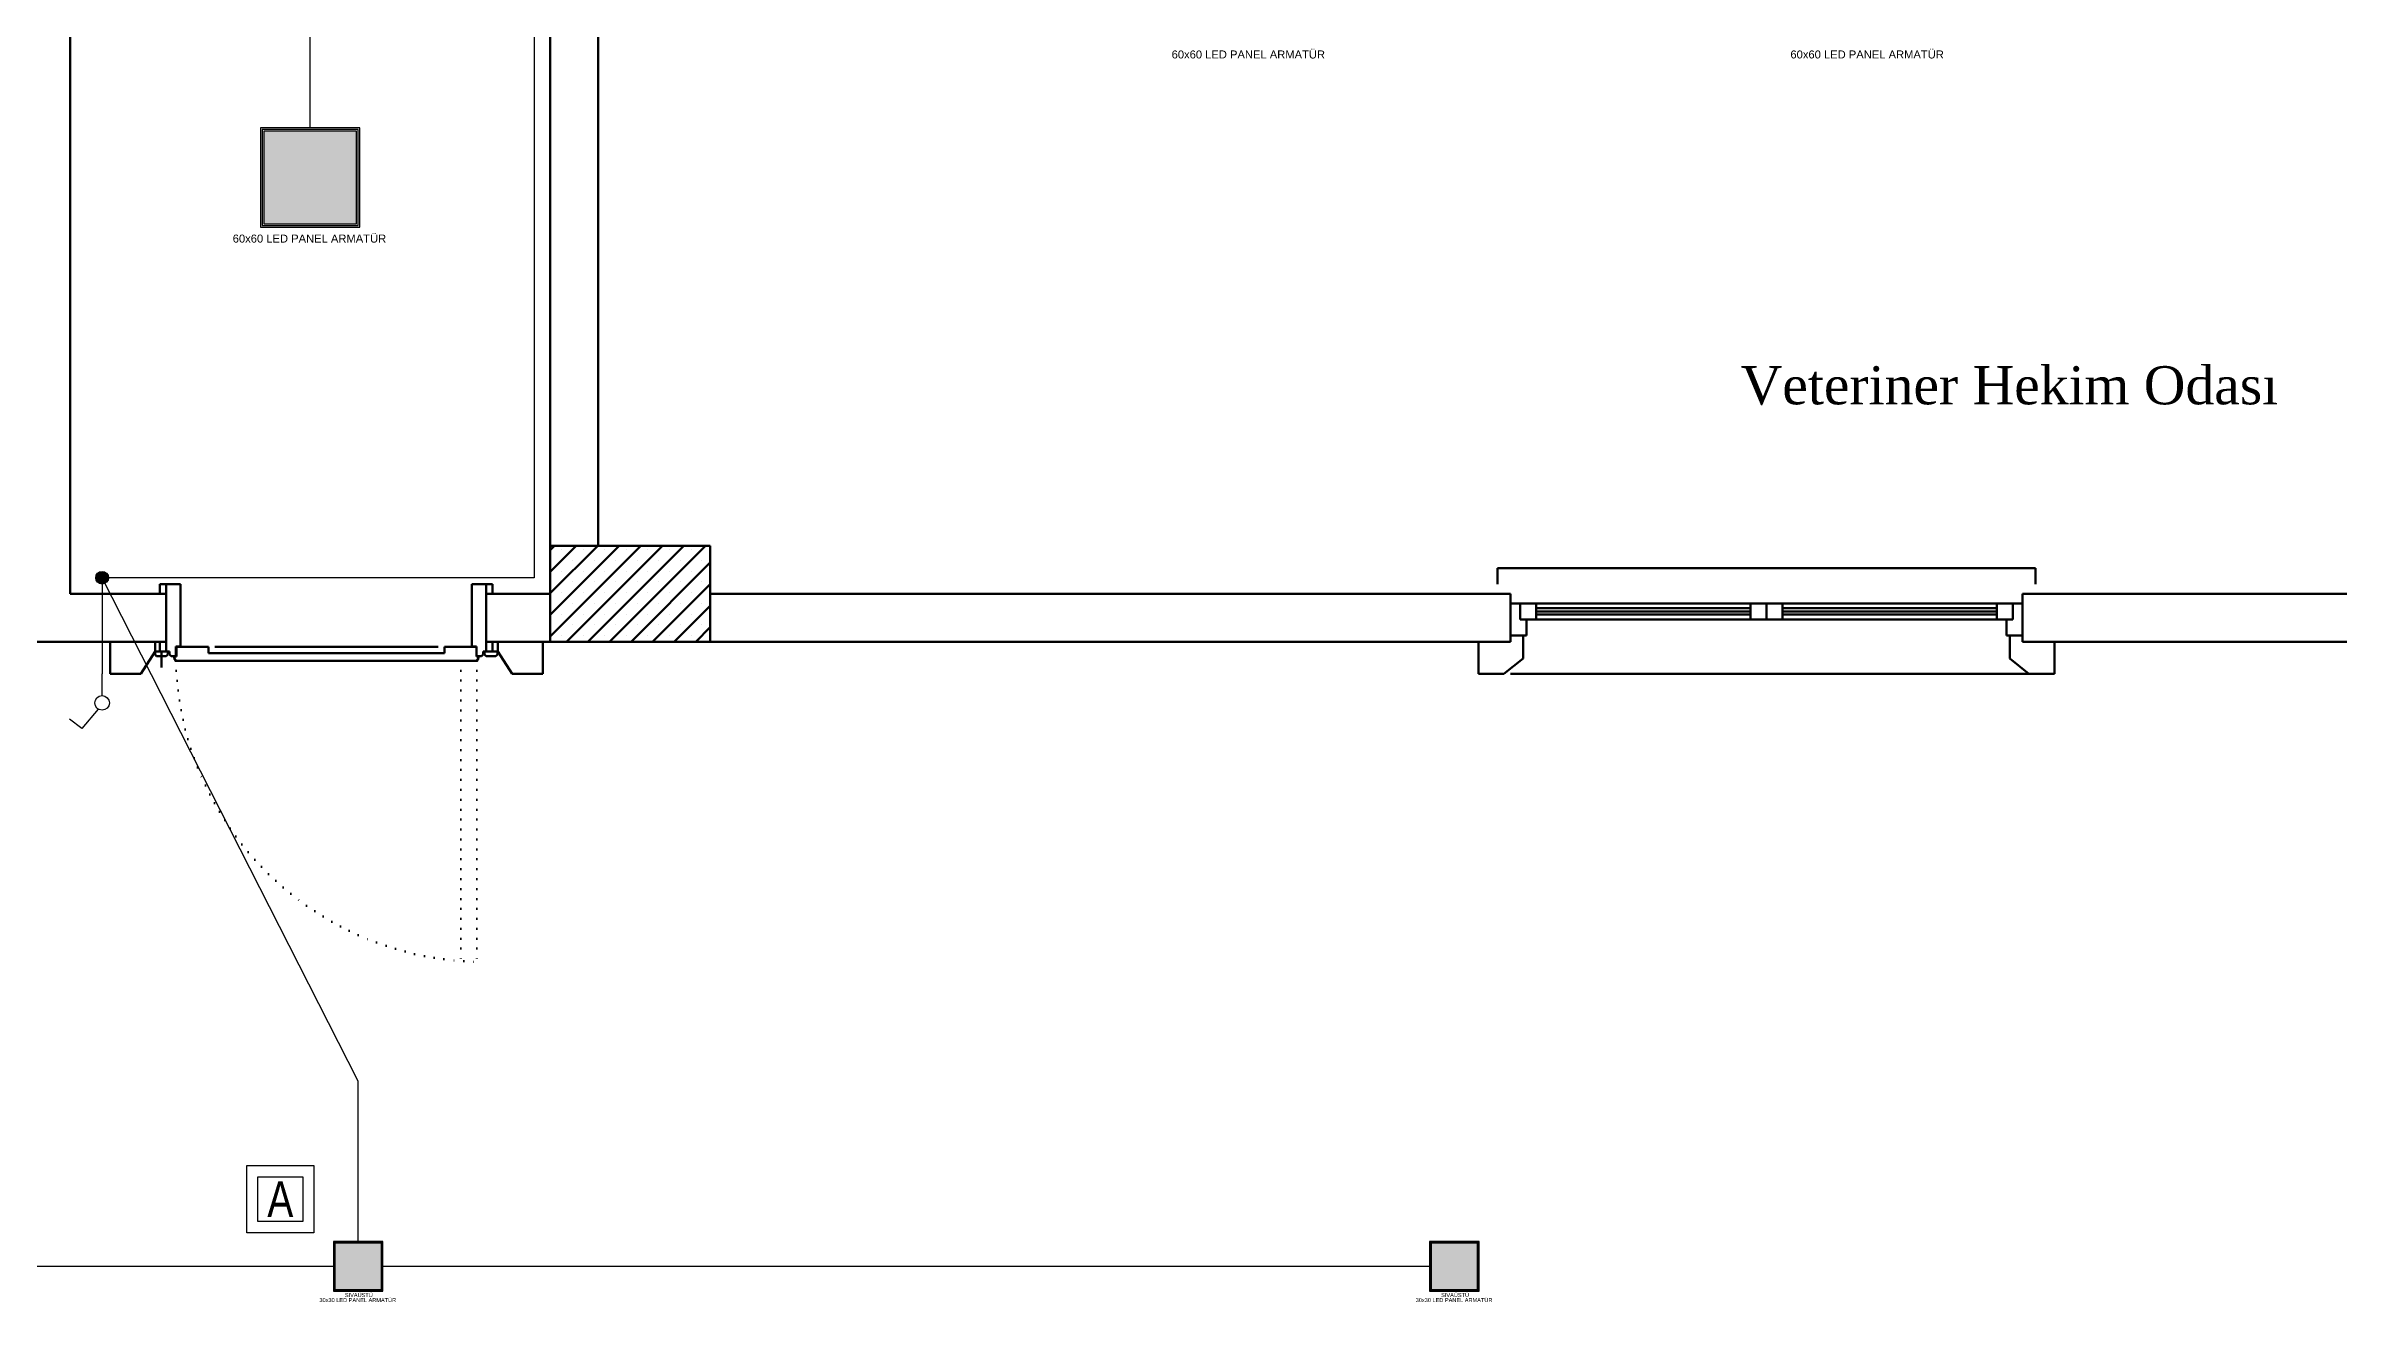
# Model space of a CAD drawing. Header units: millimetres. Extents: x 2046 to 14753, y 2361 to 29276.
# Drawn here: x 7244 to 7960, y 23775 to 24167 of the extents above; entities that cross this region are included whole.
import ezdxf
from ezdxf.enums import TextEntityAlignment as Align

# ---------------------------------------------------------------- set-up
doc = ezdxf.new("R2010")
doc.units = ezdxf.units.MM
doc.linetypes.add('ACAD_ISO07W100', pattern=[3, 0, -3])
doc.layers.add('A.O. DUVAR', color=7, linetype='Continuous', lineweight=50)
doc.layers.add('MYSEMBOL', color=3, linetype='Continuous', lineweight=25)
doc.layers.add('aydınlatma', color=3, linetype='Continuous')
doc.layers.add('MYYAZI', color=3, linetype='Continuous')
doc.styles.add('A.O. MALZEME', font='times.ttf', dxfattribs={"height": 10})
doc.styles.add('MY01', font='ARIALN.TTF', dxfattribs={"height": 10})
doc.styles.get("Standard").update_dxf_attribs({"font": 'arial.ttf'})

# ---------------------------------------------------------------- blocks, each defined once
blk = doc.blocks.new('*U21')
at = {"layer": 'aydınlatma'}
for p, q in [((1.9, 17), (9.8, 26.3)), ((9.8, 26.3), (15.7, 21.9)), ((0, 10.5), (0, 0))]:
    blk.add_line(p, q, dxfattribs=at)
blk.add_circle((0, 14), 3.5, dxfattribs=at)
blk = doc.blocks.new('buat aydınlatma')
at = {"layer": 'aydınlatma'}
h = blk.add_hatch(color=256, dxfattribs=at)
h.set_gradient(color1=(0, 255, 0), color2=(255, 255, 0), tint=1)
edge = h.paths.add_edge_path()
edge.add_arc((0, 0), 2, 0, 360)
blk.add_circle((0, 0), 2, dxfattribs=at)
blk = doc.blocks.new('KİT3050')
at = {"layer": 'MYSEMBOL', "color": 4}
blk.add_lwpolyline([(-10.5, 10.5), (10.5, 10.5), (10.5, -10.5), (-10.5, -10.5), (-10.5, 10.5)], dxfattribs=at)
blk.add_lwpolyline([(-7, 7), (7, 7), (7, -7), (-7, -7)], close=True, dxfattribs=at)
at = {"layer": 'MYYAZI', "color": 1, "style": 'MY01', "width": 0.95}
blk.add_text('A', height=11.2, dxfattribs=at).set_placement((0, 0, -98439.4), align=Align.MIDDLE_CENTER)

msp = doc.modelspace()

# ---------------------------------------------------------------- hatches: boundary and pattern name
at = {"layer": 'aydınlatma'}
h = msp.add_hatch(color=256, dxfattribs=at)
h.set_gradient(color1=(255, 255, 255))
h.paths.add_polyline_path([(7311.652, 24111.358), (7340.652, 24111.358), (7340.652, 24140.358), (7311.652, 24140.358)])
h = msp.add_hatch(color=256, dxfattribs=at)
h.set_gradient(color1=(255, 255, 255))
h.paths.add_polyline_path([(7333.902, 23793.108), (7333.902, 23778.608), (7348.402, 23778.608), (7348.402, 23793.108)])
h = msp.add_hatch(color=256, dxfattribs=at)
h.set_gradient(color1=(255, 255, 255))
h.paths.add_polyline_path([(7676.402, 23793.108), (7676.402, 23778.608), (7690.902, 23778.608), (7690.902, 23793.108)])

# ---------------------------------------------------------------- linework, layer by layer
at = {"layer": 'A.O. DUVAR'}
for p, q in [((7251.152, 24255.858), (7251.152, 23995.858)), ((7401.152, 24010.858), (7401.152, 24255.858)), ((7416.152, 24255.858), (7416.152, 24010.858)), ((7401.152, 24010.858), (7451.152, 24010.858)), ((7401.152, 23980.858), (7401.152, 24010.858)), ((7416.152, 24010.858), (7401.152, 24010.858)), ((7451.152, 24010.858), (7451.152, 23980.858)), ((7697.152, 23998.858), (7697.152, 24003.858)), ((7697.152, 24003.858), (7865.152, 24003.858)), ((7697.152, 23998.858), (7697.152, 24003.858)), ((7697.152, 24003.858), (7865.152, 24003.858)), ((7865.152, 24003.858), (7865.152, 23998.858)), ((7865.152, 24003.858), (7865.152, 23998.858)), ((7251.152, 23995.858), (7281.152, 23995.858)), ((7281.152, 23998.858), (7279.152, 23998.858)), ((7279.152, 23998.858), (7279.152, 23995.858)), ((7279.152, 23995.858), (7281.152, 23995.858)), ((7281.152, 23998.858), (7285.652, 23998.858)), ((7281.152, 23995.858), (7281.152, 23998.858)), ((7281.152, 23980.858), (7281.152, 23995.858)), ((7281.152, 23995.858), (7281.152, 23980.858)), ((7285.652, 23998.858), (7285.652, 23979.358)), ((7376.652, 23998.858), (7376.652, 23979.358)), ((7381.152, 23998.858), (7376.652, 23998.858)), ((7381.152, 23998.858), (7383.152, 23998.858)), ((7381.152, 23995.858), (7381.152, 23998.858)), ((7381.152, 23980.858), (7381.152, 23995.858)), ((7383.152, 23995.858), (7381.152, 23995.858)), ((7381.152, 23995.858), (7381.152, 23980.858)), ((7401.152, 23995.858), (7381.152, 23995.858)), ((7383.152, 23998.858), (7383.152, 23995.858)), ((7401.152, 23980.858), (7401.152, 23995.858)), ((7451.152, 23980.858), (7451.152, 23995.858)), ((7451.152, 23995.858), (7701.152, 23995.858)), ((7701.152, 23995.858), (7701.152, 23980.858)), ((7701.152, 23982.858), (7701.152, 23992.858)), ((7701.152, 23992.858), (7704.152, 23992.858)), ((7701.152, 23982.858), (7701.152, 23992.858)), ((7701.152, 23992.858), (7704.152, 23992.858)), ((7704.152, 23992.858), (7704.152, 23987.858)), ((7704.152, 23992.858), (7709.152, 23992.858)), ((7704.152, 23987.858), (7704.152, 23992.858)), ((7704.152, 23992.858), (7704.152, 23987.858)), ((7704.152, 23992.858), (7709.152, 23992.858)), ((7704.152, 23987.858), (7704.152, 23992.858)), ((7709.152, 23992.858), (7776.152, 23992.858)), ((7709.152, 23992.858), (7709.152, 23987.858)), ((7709.152, 23992.858), (7776.152, 23992.858)), ((7709.152, 23992.858), (7709.152, 23987.858)), ((7776.152, 23992.858), (7781.152, 23992.858)), ((7776.152, 23987.858), (7776.152, 23992.858)), ((7776.152, 23992.858), (7781.152, 23992.858)), ((7776.152, 23987.858), (7776.152, 23992.858)), ((7781.152, 23992.858), (7781.152, 23987.858)), ((7786.152, 23992.858), (7781.152, 23992.858)), ((7781.152, 23992.858), (7781.152, 23987.858)), ((7781.152, 23992.858), (7781.152, 23987.858)), ((7786.152, 23992.858), (7781.152, 23992.858)), ((7781.152, 23992.858), (7781.152, 23987.858)), ((7853.152, 23992.858), (7786.152, 23992.858)), ((7786.152, 23987.858), (7786.152, 23992.858)), ((7853.152, 23992.858), (7786.152, 23992.858)), ((7786.152, 23987.858), (7786.152, 23992.858)), ((7858.152, 23992.858), (7853.152, 23992.858)), ((7853.152, 23992.858), (7853.152, 23987.858)), ((7858.152, 23992.858), (7853.152, 23992.858)), ((7853.152, 23992.858), (7853.152, 23987.858)), ((7861.152, 23992.858), (7858.152, 23992.858)), ((7858.152, 23992.858), (7858.152, 23987.858)), ((7858.152, 23987.858), (7858.152, 23992.858)), ((7861.152, 23992.858), (7858.152, 23992.858)), ((7858.152, 23992.858), (7858.152, 23987.858)), ((7858.152, 23987.858), (7858.152, 23992.858)), ((7861.152, 23995.858), (7991.152, 23995.858)), ((7861.152, 23980.858), (7861.152, 23995.858)), ((7861.152, 23982.858), (7861.152, 23992.858)), ((7861.152, 23982.858), (7861.152, 23992.858)), ((7704.152, 23987.858), (7706.152, 23987.858)), ((7709.152, 23987.858), (7704.152, 23987.858)), ((7704.152, 23987.858), (7706.152, 23987.858)), ((7709.152, 23987.858), (7704.152, 23987.858)), ((7706.152, 23987.858), (7706.152, 23982.858)), ((7706.152, 23987.858), (7706.152, 23982.858)), ((7709.152, 23991.358), (7776.152, 23991.358)), ((7709.152, 23991.358), (7776.152, 23991.358)), ((7709.152, 23990.358), (7776.152, 23990.358)), ((7709.152, 23990.358), (7776.152, 23990.358)), ((7709.152, 23989.358), (7776.152, 23989.358)), ((7709.152, 23989.358), (7776.152, 23989.358)), ((7776.152, 23987.858), (7709.152, 23987.858)), ((7776.152, 23987.858), (7709.152, 23987.858)), ((7781.152, 23987.858), (7776.152, 23987.858)), ((7781.152, 23987.858), (7776.152, 23987.858)), ((7781.152, 23987.858), (7786.152, 23987.858)), ((7781.152, 23987.858), (7786.152, 23987.858)), ((7853.152, 23991.358), (7786.152, 23991.358)), ((7853.152, 23991.358), (7786.152, 23991.358)), ((7853.152, 23990.358), (7786.152, 23990.358)), ((7853.152, 23990.358), (7786.152, 23990.358)), ((7853.152, 23989.358), (7786.152, 23989.358)), ((7853.152, 23989.358), (7786.152, 23989.358)), ((7786.152, 23987.858), (7853.152, 23987.858)), ((7786.152, 23987.858), (7853.152, 23987.858)), ((7853.152, 23987.858), (7858.152, 23987.858)), ((7853.152, 23987.858), (7858.152, 23987.858)), ((7858.152, 23987.858), (7856.152, 23987.858)), ((7856.152, 23987.858), (7856.152, 23982.858)), ((7858.152, 23987.858), (7856.152, 23987.858)), ((7856.152, 23987.858), (7856.152, 23982.858)), ((7251.152, 23980.858), (7236.152, 23980.858)), ((7281.152, 23980.858), (7251.152, 23980.858)), ((7251.152, 23980.858), (7251.152, 23980.858)), ((7279.152, 23977.858), (7279.152, 23980.858)), ((7279.152, 23980.858), (7281.152, 23980.858)), ((7281.152, 23977.858), (7281.152, 23980.858)), ((7285.652, 23979.358), (7284.152, 23979.358)), ((7284.152, 23979.358), (7284.152, 23976.358)), ((7284.337, 23976.297), (7284.337, 23979.297)), ((7294.337, 23979.297), (7284.337, 23979.297)), ((7294.337, 23979.297), (7294.337, 23977.297)), ((7366.152, 23979.297), (7296.337, 23979.297)), ((7375.152, 23979.297), (7368.152, 23979.297)), ((7368.152, 23979.292), (7368.152, 23977.297)), ((7378.08, 23979.297), (7375.152, 23979.297)), ((7376.652, 23979.358), (7378.152, 23979.358)), ((7378.08, 23979.297), (7378.08, 23976.297)), ((7378.152, 23979.358), (7378.152, 23976.358)), ((7383.152, 23980.858), (7381.152, 23980.858)), ((7381.152, 23977.858), (7381.152, 23980.858)), ((7381.152, 23980.858), (7401.152, 23980.858)), ((7383.152, 23977.858), (7383.152, 23980.858)), ((7451.152, 23980.858), (7401.152, 23980.858)), ((7701.152, 23980.858), (7451.152, 23980.858)), ((7706.152, 23982.858), (7701.152, 23982.858)), ((7706.152, 23982.858), (7701.152, 23982.858)), ((7856.152, 23982.858), (7861.152, 23982.858)), ((7856.152, 23982.858), (7861.152, 23982.858)), ((7991.152, 23980.858), (7861.152, 23980.858)), ((7281.675, 23977.808), (7277.675, 23977.808)), ((7277.675, 23977.808), (7277.675, 23976.858)), ((7277.675, 23976.858), (7278.175, 23976.358)), ((7278.175, 23976.358), (7281.175, 23976.358)), ((7281.152, 23977.858), (7279.152, 23977.858)), ((7279.675, 23977.808), (7279.675, 23972.858)), ((7282.175, 23977.858), (7281.152, 23977.858)), ((7281.175, 23976.358), (7281.675, 23976.858)), ((7281.675, 23976.858), (7281.675, 23977.808)), ((7282.175, 23976.858), (7282.175, 23977.858)), ((7282.675, 23976.358), (7282.175, 23976.858)), ((7284.152, 23976.358), (7282.675, 23976.358)), ((7283.652, 23976.297), (7283.652, 23975.797)), ((7283.652, 23976.297), (7284.337, 23976.297)), ((7283.652, 23975.797), (7284.152, 23974.931)), ((7284.152, 23974.931), (7378.205, 23974.931)), ((7368.152, 23977.297), (7294.337, 23977.297)), ((7378.705, 23976.297), (7378.08, 23976.297)), ((7378.152, 23976.358), (7379.705, 23976.358)), ((7378.205, 23974.931), (7378.705, 23975.797)), ((7378.705, 23975.797), (7378.705, 23976.297)), ((7379.705, 23976.358), (7380.205, 23976.858)), ((7380.205, 23977.858), (7381.152, 23977.858)), ((7380.205, 23976.858), (7380.205, 23977.858)), ((7380.63, 23977.808), (7384.63, 23977.808)), ((7380.63, 23976.858), (7380.63, 23977.808)), ((7381.13, 23976.358), (7380.63, 23976.858)), ((7384.13, 23976.358), (7381.13, 23976.358)), ((7381.152, 23977.858), (7383.152, 23977.858)), ((7384.63, 23976.858), (7384.13, 23976.358)), ((7384.63, 23977.808), (7384.63, 23976.858)), ((7701.137, 23970.858), (7863.167, 23970.858)), ((7701.137, 23970.858), (7863.167, 23970.858))]:
    msp.add_line(p, q, dxfattribs=at)
at = {"layer": 'A.O. DUVAR', "linetype": 'Continuous', "ltscale": 10}
for p, q in [((7401.152, 24009.487), (7402.523, 24010.858)), ((7401.152, 24002.752), (7409.258, 24010.858)), ((7401.152, 23996.017), (7415.994, 24010.858)), ((7401.152, 23989.282), (7422.729, 24010.858)), ((7401.152, 23982.547), (7429.464, 24010.858)), ((7404.736, 24009.704), (7404.736, 24009.704)), ((7406.199, 23980.858), (7436.199, 24010.858)), ((7411.471, 24009.704), (7411.471, 24009.704)), ((7412.934, 23980.858), (7442.934, 24010.858)), ((7418.207, 24009.704), (7418.207, 24009.704)), ((7419.67, 23980.858), (7449.67, 24010.858)), ((7424.942, 24009.704), (7424.942, 24009.704)), ((7431.677, 24009.704), (7431.677, 24009.704)), ((7438.412, 24009.704), (7438.412, 24009.704)), ((7445.147, 24009.704), (7445.147, 24009.704)), ((7401.369, 24006.336), (7401.369, 24006.336)), ((7401.369, 23999.601), (7401.369, 23999.601)), ((7404.736, 24002.968), (7404.736, 24002.968)), ((7408.104, 24006.336), (7408.104, 24006.336)), ((7408.104, 23999.601), (7408.104, 23999.601)), ((7411.471, 24002.968), (7411.471, 24002.968)), ((7414.839, 24006.336), (7414.839, 24006.336)), ((7414.839, 23999.601), (7414.839, 23999.601)), ((7418.207, 24002.968), (7418.207, 24002.968)), ((7421.574, 24006.336), (7421.574, 24006.336)), ((7421.574, 23999.601), (7421.574, 23999.601)), ((7424.942, 24002.968), (7424.942, 24002.968)), ((7426.405, 23980.858), (7451.152, 24005.606)), ((7428.309, 24006.336), (7428.309, 24006.336)), ((7428.309, 23999.601), (7428.309, 23999.601)), ((7431.677, 24002.968), (7431.677, 24002.968)), ((7435.045, 24006.336), (7435.045, 24006.336)), ((7435.045, 23999.601), (7435.045, 23999.601)), ((7438.412, 24002.968), (7438.412, 24002.968)), ((7441.78, 24006.336), (7441.78, 24006.336)), ((7441.78, 23999.601), (7441.78, 23999.601)), ((7445.147, 24002.968), (7445.147, 24002.968)), ((7448.515, 24006.336), (7448.515, 24006.336)), ((7448.515, 23999.601), (7448.515, 23999.601)), ((7401.369, 23992.866), (7401.369, 23992.866)), ((7404.736, 23996.233), (7404.736, 23996.233)), ((7408.104, 23992.866), (7408.104, 23992.866)), ((7411.471, 23996.233), (7411.471, 23996.233)), ((7414.839, 23992.866), (7414.839, 23992.866)), ((7418.207, 23996.233), (7418.207, 23996.233)), ((7421.574, 23992.866), (7421.574, 23992.866)), ((7424.942, 23996.233), (7424.942, 23996.233)), ((7428.309, 23992.866), (7428.309, 23992.866)), ((7431.677, 23996.233), (7431.677, 23996.233)), ((7433.14, 23980.858), (7451.152, 23998.871)), ((7435.045, 23992.866), (7435.045, 23992.866)), ((7438.412, 23996.233), (7438.412, 23996.233)), ((7441.78, 23992.866), (7441.78, 23992.866)), ((7445.147, 23996.233), (7445.147, 23996.233)), ((7448.515, 23992.866), (7448.515, 23992.866)), ((7401.369, 23986.13), (7401.369, 23986.13)), ((7404.736, 23989.498), (7404.736, 23989.498)), ((7408.104, 23986.13), (7408.104, 23986.13)), ((7411.471, 23989.498), (7411.471, 23989.498)), ((7414.839, 23986.13), (7414.839, 23986.13)), ((7418.207, 23989.498), (7418.207, 23989.498)), ((7421.574, 23986.13), (7421.574, 23986.13)), ((7424.942, 23989.498), (7424.942, 23989.498)), ((7428.309, 23986.13), (7428.309, 23986.13)), ((7431.677, 23989.498), (7431.677, 23989.498)), ((7435.045, 23986.13), (7435.045, 23986.13)), ((7438.412, 23989.498), (7438.412, 23989.498)), ((7439.875, 23980.858), (7451.152, 23992.135)), ((7441.78, 23986.13), (7441.78, 23986.13)), ((7445.147, 23989.498), (7445.147, 23989.498)), ((7446.61, 23980.858), (7451.152, 23985.4)), ((7448.515, 23986.13), (7448.515, 23986.13)), ((7404.736, 23982.763), (7404.736, 23982.763)), ((7411.471, 23982.763), (7411.471, 23982.763)), ((7418.207, 23982.763), (7418.207, 23982.763)), ((7424.942, 23982.763), (7424.942, 23982.763)), ((7431.677, 23982.763), (7431.677, 23982.763)), ((7438.412, 23982.763), (7438.412, 23982.763)), ((7445.147, 23982.763), (7445.147, 23982.763))]:
    msp.add_line(p, q, dxfattribs=at)
at = {"layer": 'A.O. DUVAR', "ltscale": 100}
for p, q in [((7263.675, 23970.858), (7263.675, 23980.858)), ((7263.675, 23980.858), (7273.675, 23980.858)), ((7263.675, 23970.858), (7263.675, 23980.858)), ((7263.675, 23980.858), (7273.675, 23980.858)), ((7273.675, 23980.858), (7273.675, 23980.858)), ((7273.675, 23980.858), (7277.675, 23980.858)), ((7273.675, 23980.858), (7273.675, 23980.858)), ((7273.675, 23980.858), (7277.675, 23980.858)), ((7277.675, 23980.858), (7277.757, 23977.858)), ((7277.675, 23980.858), (7277.757, 23977.858)), ((7384.814, 23980.858), (7384.732, 23977.858)), ((7384.814, 23980.858), (7384.732, 23977.858)), ((7388.814, 23980.858), (7384.814, 23980.858)), ((7388.814, 23980.858), (7384.814, 23980.858)), ((7398.814, 23980.858), (7388.814, 23980.858)), ((7388.814, 23980.858), (7388.814, 23980.858)), ((7398.814, 23980.858), (7388.814, 23980.858)), ((7388.814, 23980.858), (7388.814, 23980.858)), ((7398.814, 23970.858), (7398.814, 23980.858)), ((7398.814, 23970.858), (7398.814, 23980.858)), ((7691.152, 23970.858), (7691.152, 23980.858)), ((7691.152, 23980.858), (7701.152, 23980.858)), ((7691.152, 23970.858), (7691.152, 23980.858)), ((7691.152, 23980.858), (7701.152, 23980.858)), ((7701.152, 23980.858), (7701.152, 23982.858)), ((7701.152, 23982.858), (7705.152, 23982.858)), ((7701.152, 23980.858), (7701.152, 23982.858)), ((7701.152, 23982.858), (7705.152, 23982.858)), ((7705.152, 23982.858), (7705.152, 23975.656)), ((7705.152, 23982.858), (7705.152, 23975.656)), ((7861.152, 23982.858), (7857.152, 23982.858)), ((7857.152, 23982.858), (7857.152, 23975.656)), ((7861.152, 23982.858), (7857.152, 23982.858)), ((7857.152, 23982.858), (7857.152, 23975.656)), ((7861.152, 23980.858), (7861.152, 23982.858)), ((7861.152, 23980.858), (7861.152, 23982.858)), ((7871.152, 23980.858), (7861.152, 23980.858)), ((7871.152, 23980.858), (7861.152, 23980.858)), ((7871.152, 23970.858), (7871.152, 23980.858)), ((7871.152, 23970.858), (7871.152, 23980.858)), ((7277.757, 23977.858), (7273.236, 23970.858)), ((7277.757, 23977.858), (7273.236, 23970.858)), ((7384.732, 23977.858), (7389.254, 23970.858)), ((7384.732, 23977.858), (7389.254, 23970.858)), ((7705.152, 23975.656), (7699.137, 23970.858)), ((7705.152, 23975.656), (7699.137, 23970.858)), ((7857.152, 23975.656), (7863.167, 23970.858)), ((7857.152, 23975.656), (7863.167, 23970.858)), ((7273.236, 23970.858), (7263.675, 23970.858)), ((7273.236, 23970.858), (7263.675, 23970.858)), ((7389.254, 23970.858), (7398.814, 23970.858)), ((7389.254, 23970.858), (7398.814, 23970.858)), ((7699.137, 23970.858), (7691.152, 23970.858)), ((7699.137, 23970.858), (7691.152, 23970.858)), ((7863.167, 23970.858), (7871.152, 23970.858)), ((7863.167, 23970.858), (7871.152, 23970.858))]:
    msp.add_line(p, q, dxfattribs=at)
at = {"layer": 'A.O. DUVAR', "linetype": 'ACAD_ISO07W100'}
for p, q in [((7373.205, 23974.931), (7373.205, 23880.931)), ((7378.205, 23974.931), (7378.205, 23880.931))]:
    msp.add_line(p, q, dxfattribs=at)
msp.add_arc((7380.435, 23977.163), 96.258, 181.360046, 268.672043, dxfattribs=at)
at = {"layer": 'A.O. DUVAR'}
msp.add_point((7281.152, 23995.858), dxfattribs=at)
at = {"layer": 'aydınlatma'}
for points in [[(7741.144, 25280.858), (7741.144, 25280.858), (7766.144, 25280.858), (7766.144, 25230.858), (7746.144, 25230.858), (7746.144, 25110.858), (7851.144, 25110.858), (7851.144, 25115.858), (8021.144, 25115.858), (8021.144, 24835.858), (8006.144, 24835.858), (8006.144, 24780.858), (7886.144, 24780.858), (7886.144, 24785.858), (7846.144, 24785.858), (7846.144, 24780.858), (7711.144, 24780.858), (7711.144, 24835.858), (7671.144, 24835.858), (7671.144, 24800.858), (7396.144, 24800.858), (7396.144, 24000.858), (7261.144, 24000.858)], [(7326.152, 24141.358), (7326.152, 24280.358)], [(7311.152, 24140.858), (7311.152, 24110.858), (7341.152, 24110.858), (7341.152, 24140.858), (7311.152, 24140.858)], [(7341.152, 23793.608), (7341.152, 23843.608), (7261.144, 24000.858), (7261.144, 23970.858)], [(7333.652, 23793.358), (7333.652, 23778.358), (7348.652, 23778.358), (7348.652, 23793.358), (7333.652, 23793.358)], [(7676.152, 23793.358), (7676.152, 23778.358), (7691.152, 23778.358), (7691.152, 23793.358), (7676.152, 23793.358)], [(7006.402, 23785.858), (7333.402, 23785.858)], [(7348.902, 23785.858), (7675.902, 23785.858)]]:
    msp.add_lwpolyline(points, dxfattribs=at)
for points in [[(7310.652, 24141.358), (7310.652, 24110.358), (7341.652, 24110.358), (7341.652, 24141.358)], [(7311.652, 24140.358), (7311.652, 24111.358), (7340.652, 24111.358), (7340.652, 24140.358)], [(7333.402, 23793.608), (7333.402, 23778.108), (7348.902, 23778.108), (7348.902, 23793.608)], [(7333.902, 23793.108), (7333.902, 23778.608), (7348.402, 23778.608), (7348.402, 23793.108)], [(7675.902, 23793.608), (7675.902, 23778.108), (7691.402, 23778.108), (7691.402, 23793.608)], [(7676.402, 23793.108), (7676.402, 23778.608), (7690.902, 23778.608), (7690.902, 23793.108)]]:
    msp.add_lwpolyline(points, close=True, dxfattribs=at)

# ---------------------------------------------------------------- block references
at = {"layer": 'aydınlatma', "rotation": 180}
msp.add_blockref('buat aydınlatma', (7261.144, 24000.858), dxfattribs=at)
at = {"layer": 'aydınlatma', "xscale": 0.6479892140393526, "yscale": 0.6479892140393526, "zscale": 0.6479892140393526, "rotation": 180}
msp.add_blockref('*U21', (7261.144, 23970.858), dxfattribs=at)
at = {"layer": 'MYSEMBOL'}
msp.add_blockref('KİT3050', (7316.819, 23806.818), dxfattribs=at)

# ---------------------------------------------------------------- texts
at = {"layer": 'A.O. DUVAR', "style": 'A.O. MALZEME'}
msp.add_text('Veteriner Hekim Odası', height=11.91743, dxfattribs=at).set_placement((7773.087, 24055.025, 3.5))
at = {"layer": 'aydınlatma'}
for s, height, p in [('60x60 LED PANEL ARMATÜR', 2.5, (7595.293, 24163.032)), ('60x60 LED PANEL ARMATÜR', 2.5, (7788.626, 24163.032)), ('60x60 LED PANEL ARMATÜR', 2.5, (7301.96, 24105.532)), ('SIVAÜSTÜ', 1.25, (7336.986, 23776.228)), ('SIVAÜSTÜ', 1.25, (7679.486, 23776.228)), ('30x30 LED PANEL ARMATÜR', 1.25, (7329.056, 23774.66)), ('30x30 LED PANEL ARMATÜR', 1.25, (7671.556, 23774.66))]:
    msp.add_text(s, height=height, dxfattribs=at).set_placement(p)

doc.saveas('drawing.dxf')
